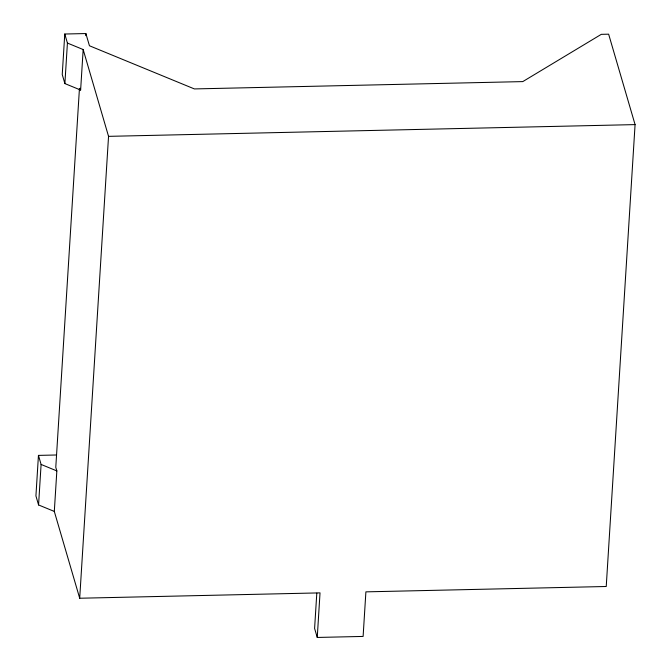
<?xml version="1.0" encoding="UTF-8"?>
<svg xmlns="http://www.w3.org/2000/svg" width="671" height="671" viewBox="0 0 671 671"><rect width="100%" height="100%" fill="white"/><g stroke="black" fill="none" stroke-linecap="round" stroke-linejoin="round"><path stroke-width="1.01" d="M56.532 454.988L38.448 455.391L35.924 495.911L38.566 504.953L54.309 511.428L79.698 598.238L320.025 592.879L317.249 637.45L363.112 636.427L365.896 591.856L606.232 586.496L635.076 124.605L608.639 34.179L601.3 34.338L522.784 81.602L194.389 88.924L89.444 45.762L85.871 33.55L64.768 34.02L62.244 74.54L64.886 83.581L80.629 90.057L83.162 49.537L67.419 43.061L64.768 34.02M38.566 504.953L41.099 464.441L38.448 455.391M64.886 83.581L67.419 43.061M79.438 88.53L55.785 467.301L56.842 470.916L54.309 511.428M85.737 35.63L85.871 33.55M79.698 598.238L108.543 136.347L83.162 49.537M316.804 593.164L314.598 628.408L317.249 637.45M108.543 136.347L635.076 124.605M41.099 464.441L56.842 470.916M80.101 88.245L80.629 90.057"/></g></svg>
